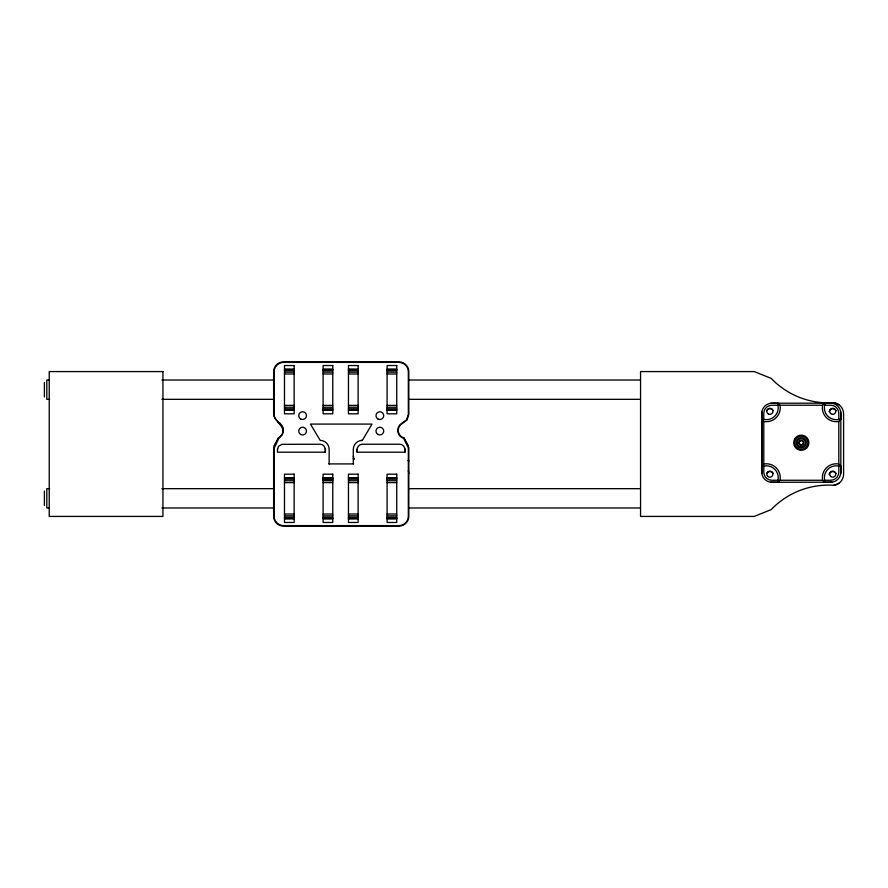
<?xml version="1.0" encoding="UTF-8"?>
<svg xmlns="http://www.w3.org/2000/svg" width="888" height="888" viewBox="0 0 888 888"><rect width="100%" height="100%" fill="white"/><g stroke="black" fill="none" stroke-linecap="round" stroke-linejoin="round"><path stroke-width="1.33" d="M840.758 473.471L840.836 466.289L838.816 464.036L838.816 421.445L840.836 419.203L840.758 412.01M277.522 448.84L277.489 452.203L325.286 452.203C326.074 448.773 324.242 444.355 320.313 444.244L281.807 444.322L278.499 446.398L277.489 449.506M357.154 452.203C356.299 448.762 358.241 444.355 362.138 444.244L399.977 444.244C403.907 444.355 405.749 448.773 404.961 452.203L357.154 452.203L357.198 448.84M761.849 412.01L761.849 473.471M770.573 482.206L777.766 482.273L778.232 477.966A11.833 11.833 0 0 0 766.078 465.812L761.771 466.289L761.771 472.216A10.145 10.145 0 0 0 771.894 482.284L832.034 482.206M832.034 403.285L824.841 403.208L824.375 407.514A11.833 11.833 0 0 0 836.529 419.669L840.836 419.203M273.626 473.57L273.937 471.584M278.455 437.962L274.27 445.976L278.455 437.962C290.676 429.681 274.892 422.444 273.626 414.43L273.626 371.573C273.637 366.4 278.099 361.927 283.283 361.916L399.167 361.916C404.34 361.927 408.813 366.4 408.824 371.573L408.824 414.43L406.981 420.102L402.153 423.609A7.837 7.837 0 0 0 403.996 437.962L408.824 447.652L408.824 516.428C408.802 521.6 404.34 526.073 399.167 526.085L283.283 526.085C278.111 526.073 273.637 521.6 273.626 516.428L273.626 449.428A8.936 8.936 0 0 1 276.201 443.034M353.291 463.913L353.291 449.428A9.047 9.047 0 0 1 362.348 440.381L372.005 424.087L310.445 424.087L320.213 440.381A8.936 8.936 0 0 1 329.148 449.428L329.148 463.913M770.573 403.285L777.766 403.208L778.232 407.514A11.833 11.833 0 0 1 766.078 419.669L761.771 419.203L763.78 421.445L763.78 464.036L761.771 466.289L761.771 413.275A10.145 10.145 0 0 1 771.894 403.196L830.78 403.196M777.766 403.208L780.008 405.228L822.599 405.228L824.841 403.208M777.766 482.273L780.008 480.264L822.599 480.264L824.841 482.273L830.768 482.273M834.021 485.292L838.871 483.338M835.253 402.952L833.943 402.686A79.343 79.343 0 0 1 771.173 378.377L754.267 371.573L640.559 371.573L640.559 516.428L754.267 516.428L771.173 509.623A79.343 79.343 0 0 1 833.943 485.303L835.253 485.037M361.161 440.459L362.348 440.381M284.482 369.153L294.139 369.153M323.11 369.153L332.767 369.153M348.462 369.153L358.119 369.153M387.09 369.153L396.747 369.153M284.482 369.53L294.139 369.53M323.11 369.53L332.767 369.53M348.462 369.53L358.119 369.53M387.09 369.53L396.747 369.53M284.482 370.574L294.139 370.574M323.11 370.574L332.767 370.574M348.462 370.574L358.119 370.574M387.09 370.574L396.747 370.574M284.482 372.139L294.139 372.139M323.11 372.139L332.767 372.139M348.462 372.139L358.119 372.139M387.09 372.139L396.747 372.139M284.482 373.981L294.139 373.981M323.11 373.981L332.767 373.981M348.462 373.981L358.119 373.981M387.09 373.981L396.747 373.981M49.584 380.02L46.82 380.02L46.82 399.334L49.584 399.334M161.894 380.02L274.192 380.02M408.68 380.02L640.226 380.02M161.894 399.334L274.192 399.334M408.68 399.334L640.226 399.334M284.482 405.372L294.139 405.372M323.11 405.372L332.767 405.372M348.462 405.372L358.119 405.372M387.09 405.372L396.747 405.372M284.482 407.215L294.139 407.215M323.11 407.215L332.767 407.215M348.462 407.215L358.119 407.215M387.09 407.215L396.747 407.215M284.482 408.791L294.139 408.791M323.11 408.791L332.767 408.791M348.462 408.791L358.119 408.791M387.09 408.791L396.747 408.791M284.482 409.834L294.139 409.834M323.11 409.834L332.767 409.834M348.462 409.834L358.119 409.834M387.09 409.834L396.747 409.834M284.482 410.201L294.139 410.201M323.11 410.201L332.767 410.201M348.462 410.201L358.119 410.201M387.09 410.201L396.747 410.201M761.771 419.425L763.78 419.425L763.78 413.342A8.114 8.114 0 0 1 771.894 405.228L777.977 405.228L777.977 403.208M840.836 419.425L838.816 419.425L838.816 413.342A8.114 8.114 0 0 0 830.713 405.228L824.619 405.228L824.619 403.208M408.591 460.905L408.036 460.528L408.824 460.905M328.804 463.913L353.635 463.913M761.771 466.067L763.78 466.067L763.78 472.15A8.114 8.114 0 0 0 771.894 480.264L777.977 480.264L777.977 482.273M840.836 466.067L838.816 466.067L838.816 472.15A8.114 8.114 0 0 1 830.713 480.264L824.619 480.264L824.619 482.273M284.482 477.8L294.139 477.8M323.11 477.8L332.767 477.8M348.462 477.8L358.119 477.8M387.09 477.8L396.747 477.8M284.482 478.166L294.139 478.166M323.11 478.166L332.767 478.166M348.462 478.166L358.119 478.166M387.09 478.166L396.747 478.166M323.11 478.688L332.767 478.688M284.482 479.209L294.139 479.209M323.11 479.209L332.767 479.209M348.462 479.209L358.119 479.209M387.09 479.209L396.747 479.209M323.11 479.997L332.767 479.997M284.482 480.774L294.139 480.774M323.11 480.774L332.767 480.774M348.462 480.774L358.119 480.774M387.09 480.774L396.747 480.774M284.482 482.628L294.139 482.628M323.11 482.628L332.767 482.628M348.462 482.628L358.119 482.628M387.09 482.628L396.747 482.628M49.584 488.666L46.82 488.666L46.82 507.98L49.584 507.98M161.894 488.666L274.192 488.666M408.68 488.666L640.226 488.666M161.894 507.98L274.192 507.98M408.68 507.98L640.226 507.98M284.482 514.019L294.139 514.019M323.11 514.019L332.767 514.019M348.462 514.019L358.119 514.019M387.09 514.019L396.747 514.019M284.482 515.861L294.139 515.861M323.11 515.861L332.767 515.861M348.462 515.861L358.119 515.861M387.09 515.861L396.747 515.861M284.482 517.427L294.139 517.427M323.11 517.427L332.767 517.427M348.462 517.427L358.119 517.427M387.09 517.427L396.747 517.427M284.482 518.47L294.139 518.47M323.11 518.47L332.767 518.47M348.462 518.47L358.119 518.47M387.09 518.47L396.747 518.47M284.482 518.847L294.139 518.847M323.11 518.847L332.767 518.847M348.462 518.847L358.119 518.847M387.09 518.847L396.747 518.847M840.836 466.289L836.529 465.812A11.833 11.833 0 0 0 824.375 477.966L824.841 482.273M354.035 458.952L353.291 458.719L354.223 459.107M834.021 402.708L838.871 404.651M279.01 423.021L280.297 423.609L277.6 422.233M794.716 438.938L795.593 439.449M406.415 443.134L408.169 445.687M403.996 437.962L407.692 444.766M353.291 456.066L353.912 458.097M408.347 470.596L408.824 473.57M404.917 448.84L404.961 452.203M325.241 448.84L325.286 452.203M44.4 382.451L44.4 396.903M44.4 491.097L44.4 505.538M830.702 482.284A10.145 10.145 0 0 0 840.847 472.15L840.847 413.275A10.145 10.145 0 0 0 830.713 403.196M838.816 421.445A13.853 13.853 0 0 1 822.599 405.228M780.008 405.228A13.853 13.853 0 0 1 763.78 421.445M763.78 464.036A13.853 13.853 0 0 1 780.008 480.264M822.599 480.264A13.853 13.853 0 0 1 838.816 464.036M833.943 402.686A11.244 11.244 0 0 1 843.6 413.819L843.6 474.181A11.244 11.244 0 0 1 833.943 485.303M766.622 410.678A3.863 3.863 0 0 1 773.315 410.678M829.004 411.61A3.863 3.863 0 0 1 836.085 410.678M829.004 474.381A3.863 3.863 0 0 1 836.085 473.448M766.622 473.448A3.863 3.863 0 0 1 773.315 473.448M283.328 429.814L282.218 434.754L278.821 438.295L274.17 448.307L274.103 516.394C274.115 521.334 278.377 525.596 283.316 525.607L399.123 525.607C404.062 525.596 408.336 521.334 408.336 516.394L408.336 447.719L403.651 438.35L402.342 437.851A8.314 8.314 0 0 1 401.898 423.199L406.582 419.813L408.336 414.385L408.336 371.606C408.336 366.666 404.062 362.404 399.123 362.393L283.316 362.393C278.377 362.404 274.115 366.666 274.103 371.606L274.103 414.385C273.56 421.667 283.505 422.677 283.328 429.814M294.139 365.534L284.482 365.534L284.482 413.819L294.139 413.819L294.139 365.534M332.767 365.534L323.11 365.534L323.11 413.819L332.767 413.819L332.767 365.534M358.119 365.534L348.462 365.534L348.462 413.819L358.119 413.819L358.119 365.534M396.747 365.534L387.09 365.534L387.09 413.819L396.747 413.819L396.747 365.534M162.937 371.573L49.229 371.573L49.229 516.428L162.937 516.428L162.937 371.573M294.139 474.181L284.482 474.181L284.482 522.466L294.139 522.466L294.139 474.181M332.767 474.181L323.11 474.181L323.11 522.466L332.767 522.466L332.767 474.181M358.119 474.181L348.462 474.181L348.462 522.466L358.119 522.466L358.119 474.181M396.747 474.181L387.09 474.181L387.09 522.466L396.747 522.466L396.747 474.181M377.922 418.981A3.863 3.863 0 0 0 383.716 415.628A3.863 3.863 0 0 0 377.922 412.287A3.863 3.863 0 0 0 377.922 418.981M300.666 418.981A3.863 3.863 0 0 0 306.46 415.628A3.863 3.863 0 0 0 300.666 412.287A3.863 3.863 0 0 0 300.666 418.981M300.666 434.432A3.863 3.863 0 0 0 306.46 431.08A3.863 3.863 0 0 0 300.666 427.739A3.863 3.863 0 0 0 300.666 434.432M377.922 434.432A3.863 3.863 0 0 0 383.716 431.08A3.863 3.863 0 0 0 377.922 427.739A3.863 3.863 0 0 0 377.922 434.432M830.58 476.323A3.041 3.041 0 0 0 835.675 474.958A3.041 3.041 0 0 0 831.945 471.239A3.041 3.041 0 0 0 830.58 476.323M768.353 413.941A3.041 3.041 0 0 0 772.915 411.311A3.041 3.041 0 0 0 768.353 408.669A3.041 3.041 0 0 0 768.353 413.941M767.72 476.323A3.041 3.041 0 0 0 772.804 474.958A3.041 3.041 0 0 0 769.086 471.239A3.041 3.041 0 0 0 767.72 476.323M830.58 413.464A3.041 3.041 0 0 0 835.675 412.099A3.041 3.041 0 0 0 831.945 408.369A3.041 3.041 0 0 0 830.58 413.464M797.502 449.328A7.604 7.604 0 0 0 808.913 442.746A7.604 7.604 0 0 0 797.502 436.152A7.604 7.604 0 0 0 797.502 449.328M798.434 445.61A4.051 4.051 0 0 0 805.216 443.789A4.051 4.051 0 0 0 800.255 438.827A4.051 4.051 0 0 0 798.434 445.61M798.767 447.13A5.073 5.073 0 0 0 806.371 442.746A5.073 5.073 0 0 0 798.767 438.35A5.073 5.073 0 0 0 798.767 447.13M798.012 448.451A6.593 6.593 0 0 0 807.891 442.746A6.593 6.593 0 0 0 798.012 437.029A6.593 6.593 0 0 0 798.012 448.451M799.577 444.466A2.431 2.431 0 0 0 803.651 443.367A2.431 2.431 0 0 0 800.676 440.393A2.431 2.431 0 0 0 799.577 444.466M800.288 444.5A2.031 2.031 0 0 0 803.329 442.746A2.031 2.031 0 0 0 800.288 440.981A2.031 2.031 0 0 0 800.288 444.5"/></g></svg>
